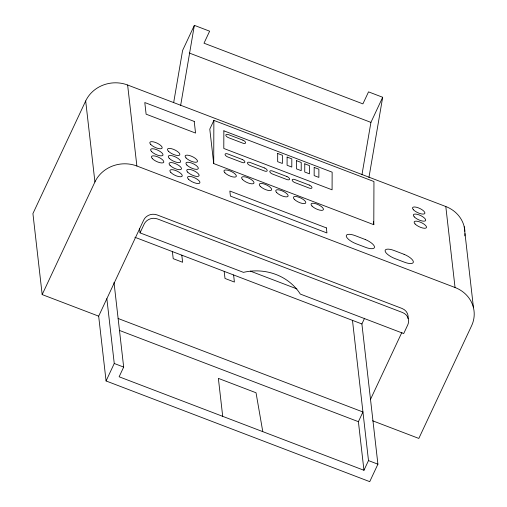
<?xml version="1.0" encoding="UTF-8"?>
<svg xmlns="http://www.w3.org/2000/svg" width="507" height="507" viewBox="0 0 507 507"><rect width="100%" height="100%" fill="white"/><g stroke="black" fill="none" stroke-linecap="round" stroke-linejoin="round"><path stroke-width="0.76" d="M213.713 163.565L213.872 120.406L373.951 181.538L373.792 224.696L213.713 163.565L209.784 129.139L213.872 120.406M173.654 102.674L182.596 50.459L194.358 25.35L209.632 31.187L204.004 43.196L362.904 103.878L368.532 91.868L382.684 97.274L368.938 177.545M180.612 105.621L194.358 25.35M361.979 174.598L370.921 122.383L382.684 97.274M464.913 231.281A31.916 29.298 -6.5 0 0 445.799 206.52L127.625 85.011A31.916 29.298 -6.5 0 0 85.683 100.963L32.923 213.586L42.176 294.586L98.669 316.159L106.071 380.96L369.73 481.65L377.911 464.184L361.897 323.96L364.565 318.257M42.176 294.586L94.929 181.962L85.683 100.963M98.669 316.159L143.677 220.082A10.279 9.437 -6.5 0 1 157.183 214.949L402.007 308.446A10.279 9.437 -6.5 0 1 408.027 318.637M140.046 232.871L144.14 224.132A10.279 9.437 -6.5 0 1 157.645 218.999L402.469 312.496A10.279 9.437 -6.5 0 1 407.793 324.829L403.705 333.562L300.296 294.066A51.955 47.696 -6.5 0 0 243.455 272.36L140.046 232.871L139.583 228.822M106.071 380.96L114.252 363.487L106.857 298.693M114.012 282.5L123.67 367.087L119.126 376.783L363.95 470.281L368.494 460.584L352.479 320.361M363.95 470.281L358.398 421.685L362.942 411.988L118.118 318.491M370.509 399.383L401.905 332.364M189.238 53.001L370.921 122.383M94.929 181.962A31.916 29.298 -6.5 0 1 136.877 166.004L455.045 287.513A31.916 29.298 -6.5 0 1 471.58 325.805L418.826 438.428L372.601 420.778M250.376 271.131L296.88 288.895M134.875 237.257L361.897 323.96M119.494 330.444L358.398 421.685M114.252 363.487L123.67 367.087M368.494 460.584L377.911 464.184M262.784 431.647L256.035 392.76L218.371 378.374L222.706 416.342M464.216 226.737L473.468 307.73M445.799 206.52L455.045 287.513M373.431 221.565L373.792 224.696M233.6 274.959L234.405 282.05L224.994 278.451L224.183 271.365M181.81 255.179L182.621 262.271L173.204 258.671L172.393 251.586M127.625 85.011L136.877 166.004M464.97 233.594A31.916 29.298 -6.5 0 1 464.824 235.882M223.86 130.819L223.79 148.469L332.079 189.821L332.142 172.177L223.86 130.819M277.697 153.482L277.665 161.676L282.374 163.469L282.405 155.275L277.697 153.482M287.114 157.075L287.082 165.269L291.791 167.069L291.823 158.875L287.114 157.075M296.525 160.675L296.5 168.869L301.209 170.663L301.234 162.468L296.525 160.675M304.77 163.818L304.739 172.012L309.447 173.812L309.473 165.618L304.77 163.818M314.182 167.418L314.156 175.612L318.859 177.406L318.89 169.211L314.182 167.418M194.219 121.42L144.787 102.541L146.117 114.183L195.55 133.062L194.219 121.42M242.904 140.16L228.53 134.666A3.08 1.388 26.7 0 0 225.799 135.192A3.08 1.388 26.7 0 0 228.714 137.765L242.644 143.088A3.08 1.388 26.7 0 0 245.597 142.765A3.08 1.388 26.7 0 0 242.904 140.16M242.181 159.445L227.801 153.957A3.08 1.388 26.7 0 0 225.076 154.483A3.08 1.388 26.7 0 0 227.992 157.056L241.921 162.373A3.08 1.388 26.7 0 0 244.875 162.056A3.08 1.388 26.7 0 0 242.181 159.445M264.546 167.988L250.166 162.493A3.08 1.388 26.7 0 0 247.441 163.02A3.08 1.388 26.7 0 0 250.357 165.593L264.28 170.916A3.08 1.388 26.7 0 0 267.233 170.593A3.08 1.388 26.7 0 0 264.546 167.988M286.911 176.531L272.532 171.036A3.08 1.388 26.7 0 0 269.8 171.562A3.08 1.388 26.7 0 0 272.722 174.135L286.645 179.453A3.08 1.388 26.7 0 0 289.598 179.136A3.08 1.388 26.7 0 0 286.911 176.531M309.27 185.068L294.897 179.579A3.08 1.388 26.7 0 0 292.165 180.105A3.08 1.388 26.7 0 0 295.08 182.678L309.01 187.996A3.08 1.388 26.7 0 0 311.963 187.679A3.08 1.388 26.7 0 0 309.27 185.068M365.243 239.5L355.217 235.66A10.279 3.549 25.1 0 0 346.262 236.116A10.279 3.549 25.1 0 0 356.142 243.759L364.945 247.112A10.279 3.549 25.1 0 0 374.521 247.156A10.279 3.549 25.1 0 0 365.243 239.5M404.085 254.33L394.059 250.496A10.279 3.549 25.1 0 0 385.105 250.946A10.279 3.549 25.1 0 0 394.985 258.595L403.787 261.948A10.279 3.549 25.1 0 0 413.363 261.992A10.279 3.549 25.1 0 0 404.085 254.33M326.356 227.89L229.842 191.031L230.419 196.095L326.933 232.954L326.356 227.89M150.769 144.495A6.781 2.345 25.1 0 0 161.537 148.608A6.781 2.345 25.1 0 0 155.693 142.543A6.781 2.345 25.1 0 0 150.769 144.495M186.082 157.981A6.781 2.345 25.1 0 0 196.849 162.094A6.781 2.345 25.1 0 0 191.006 156.029A6.781 2.345 25.1 0 0 186.082 157.981M168.425 151.238A6.781 2.345 25.1 0 0 179.193 155.351A6.781 2.345 25.1 0 0 173.35 149.286A6.781 2.345 25.1 0 0 168.425 151.238M413.478 209.816A6.781 2.345 25.1 0 0 424.245 213.922A6.781 2.345 25.1 0 0 418.402 207.857A6.781 2.345 25.1 0 0 413.478 209.816M414.289 216.901A6.781 2.345 25.1 0 0 425.05 221.014A6.781 2.345 25.1 0 0 419.213 214.949A6.781 2.345 25.1 0 0 414.289 216.901M415.1 223.986A6.781 2.345 25.1 0 0 425.861 228.099A6.781 2.345 25.1 0 0 420.024 222.034A6.781 2.345 25.1 0 0 415.1 223.986M170.853 172.5A6.781 2.345 25.1 0 0 181.62 176.607A6.781 2.345 25.1 0 0 175.777 170.548A6.781 2.345 25.1 0 0 170.853 172.5M188.509 179.244A6.781 2.345 25.1 0 0 199.276 183.35A6.781 2.345 25.1 0 0 193.433 177.285A6.781 2.345 25.1 0 0 188.509 179.244M294.371 199.34A6.781 2.345 25.1 0 0 305.132 203.446A6.781 2.345 25.1 0 0 299.295 197.381A6.781 2.345 25.1 0 0 294.371 199.34M312.027 206.076A6.781 2.345 25.1 0 0 322.788 210.19A6.781 2.345 25.1 0 0 316.951 204.125A6.781 2.345 25.1 0 0 312.027 206.076M276.714 192.597A6.781 2.345 25.1 0 0 287.475 196.703A6.781 2.345 25.1 0 0 281.639 190.638A6.781 2.345 25.1 0 0 276.714 192.597M260.237 186.303A6.781 2.345 25.1 0 0 270.998 190.41A6.781 2.345 25.1 0 0 265.161 184.345A6.781 2.345 25.1 0 0 260.237 186.303M224.924 172.817A6.781 2.345 25.1 0 0 235.692 176.924A6.781 2.345 25.1 0 0 229.848 170.859A6.781 2.345 25.1 0 0 224.924 172.817M242.58 179.56A6.781 2.345 25.1 0 0 253.342 183.667A6.781 2.345 25.1 0 0 247.505 177.602A6.781 2.345 25.1 0 0 242.58 179.56M187.698 172.158A6.781 2.345 25.1 0 0 198.465 176.265A6.781 2.345 25.1 0 0 192.622 170.2A6.781 2.345 25.1 0 0 187.698 172.158M170.048 165.415A6.781 2.345 25.1 0 0 180.809 169.522A6.781 2.345 25.1 0 0 174.972 163.457A6.781 2.345 25.1 0 0 170.048 165.415M152.392 158.672A6.781 2.345 25.1 0 0 163.153 162.779A6.781 2.345 25.1 0 0 157.316 156.714A6.781 2.345 25.1 0 0 152.392 158.672M186.893 165.067A6.781 2.345 25.1 0 0 197.654 169.18A6.781 2.345 25.1 0 0 191.817 163.115A6.781 2.345 25.1 0 0 186.893 165.067M169.237 158.323A6.781 2.345 25.1 0 0 179.998 162.436A6.781 2.345 25.1 0 0 174.161 156.371A6.781 2.345 25.1 0 0 169.237 158.323M151.58 151.58A6.781 2.345 25.1 0 0 162.348 155.693A6.781 2.345 25.1 0 0 156.505 149.628A6.781 2.345 25.1 0 0 151.58 151.58"/></g></svg>
